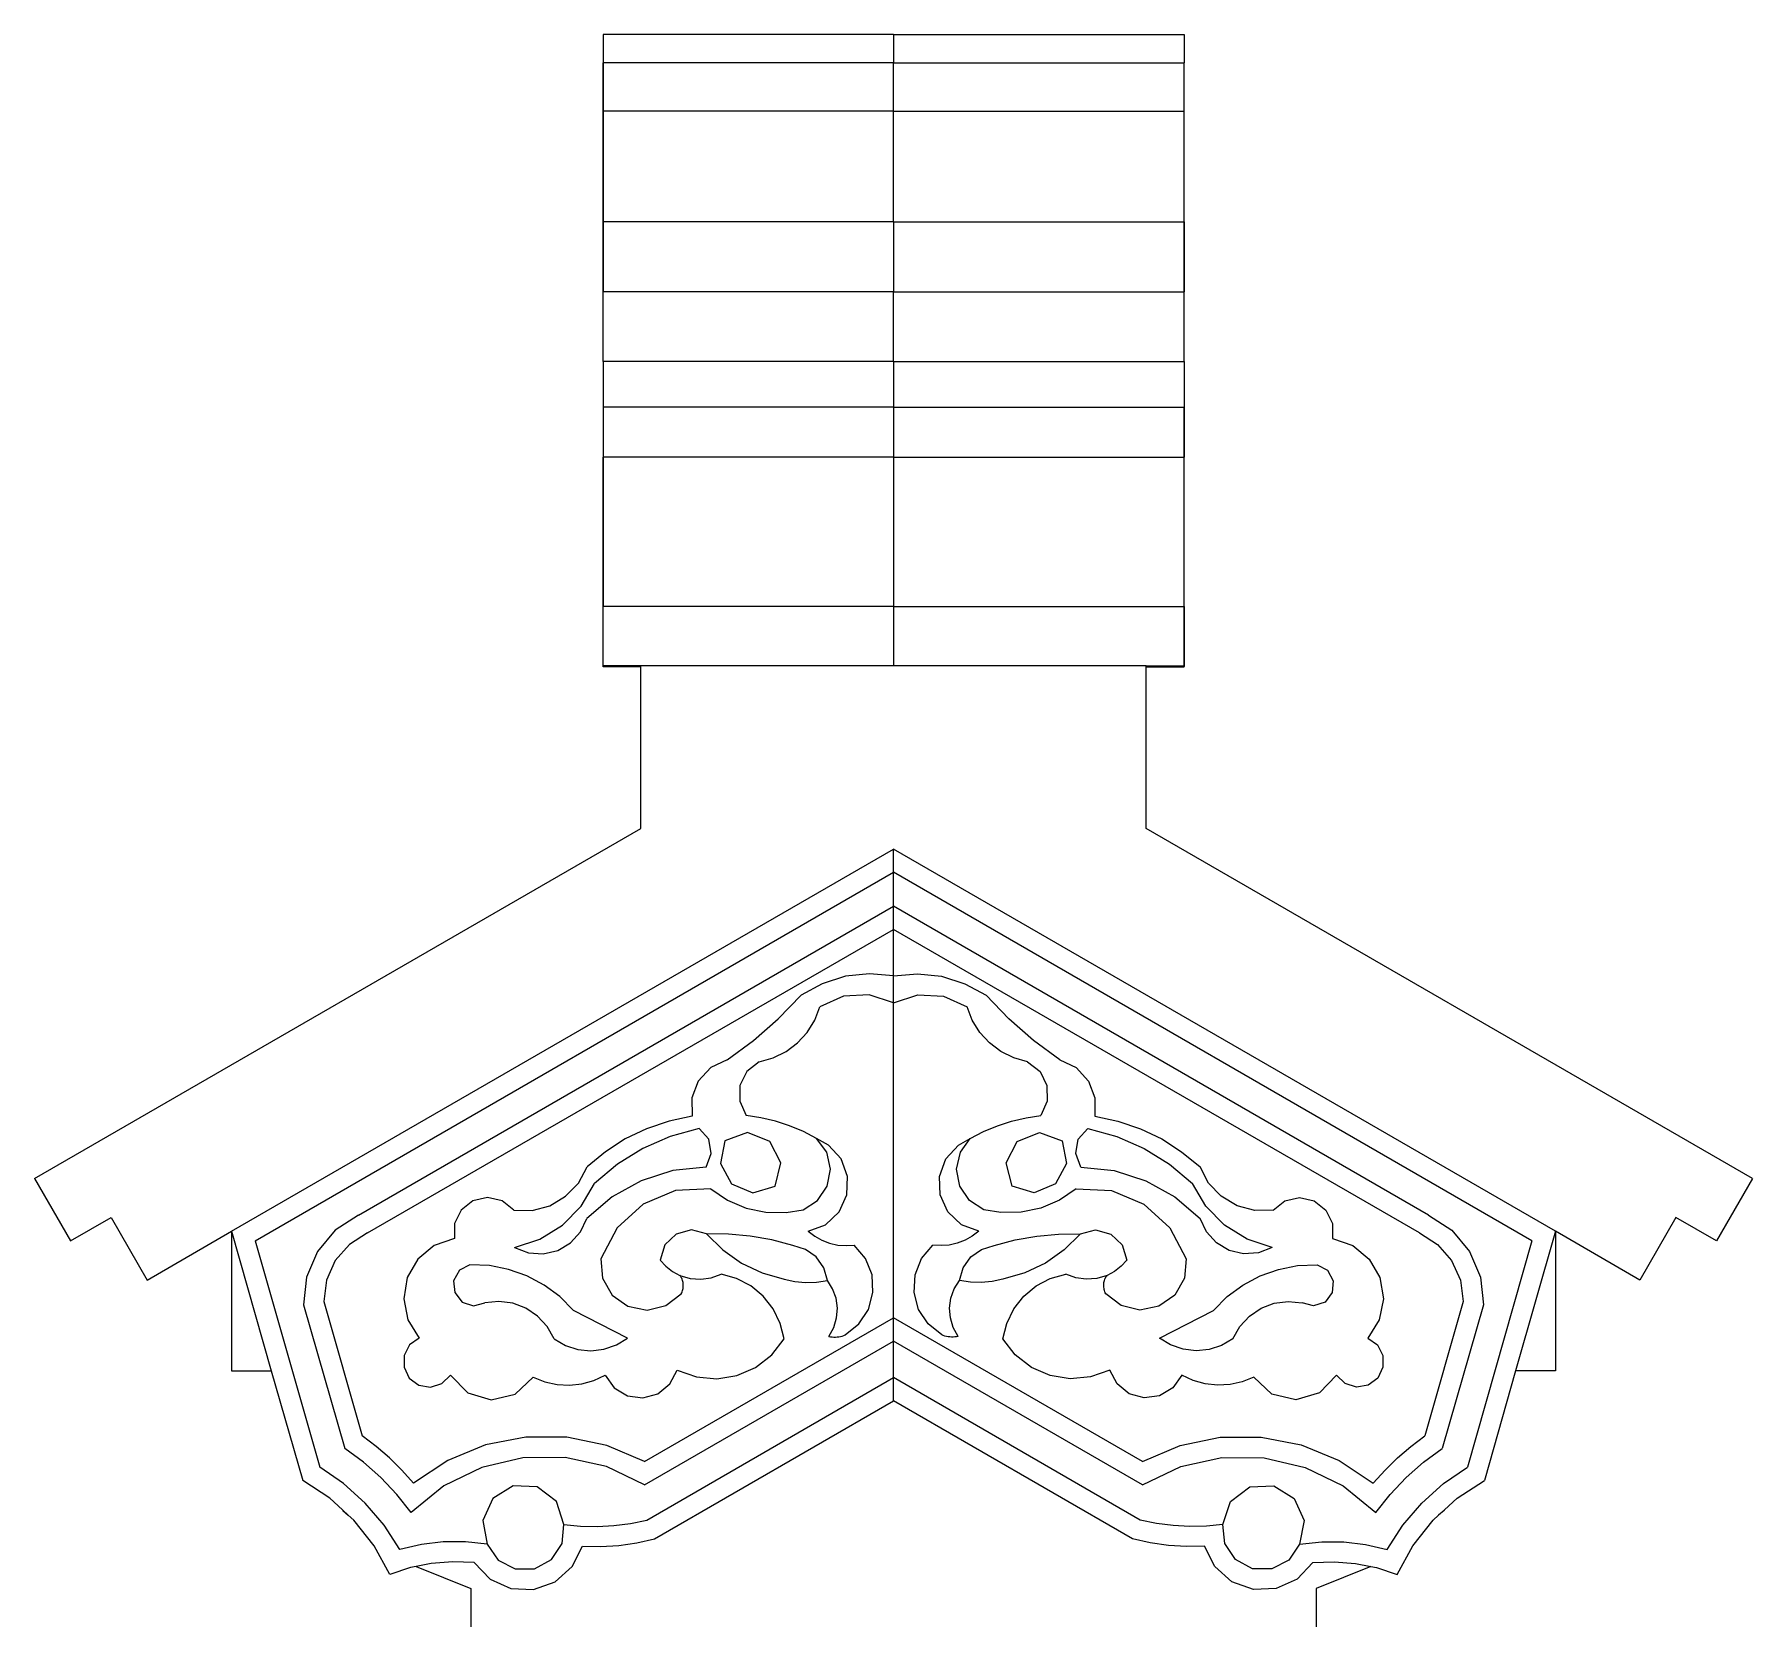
# Model space of a CAD drawing. Extents: x -24961 to 905641, y -154323 to 635957.
# Drawn here: x 427684 to 428823, y -126101 to -125051 of the extents above; entities that cross this region are included whole.
import ezdxf

# ---------------------------------------------------------------- set-up
doc = ezdxf.new("R2010")
doc.units = 0
doc.header["$LTSCALE"] = 1000
doc.header["$MEASUREMENT"] = 0
doc.layers.add('WALL', color=9, linetype='Continuous')

msp = doc.modelspace()

# ---------------------------------------------------------------- linework, layer by layer
for p, q in [((428061.2, -125050.9), (428061.2, -125069.7)), ((428253.6, -125050.9), (428061.2, -125050.9)), ((428253.6, -125050.9), (428253.6, -125069.7)), ((428253.6, -125050.9), (428446.1, -125050.9)), ((428446.1, -125050.9), (428446.1, -125069.7)), ((428253.6, -125069.7), (428061.2, -125069.7)), ((428061.2, -125101.8), (428061.2, -125069.7)), ((428253.6, -125069.7), (428446.1, -125069.7)), ((428253.6, -125101.8), (428253.6, -125069.7)), ((428446.1, -125101.8), (428446.1, -125069.7)), ((428253.6, -125101.8), (428061.2, -125101.8)), ((428061.2, -125175.1), (428061.2, -125101.8)), ((428253.6, -125101.8), (428446.1, -125101.8)), ((428253.6, -125175.1), (428253.6, -125101.8)), ((428446.1, -125175.1), (428446.1, -125101.8)), ((428253.6, -125175.1), (428061.2, -125175.1)), ((428061.2, -125175.1), (428061.2, -125221.4)), ((428253.6, -125175.1), (428446.1, -125175.1)), ((428253.6, -125175.1), (428253.6, -125221.4)), ((428446.1, -125221.4), (428446.1, -125175.1)), ((428253.6, -125221.4), (428061.2, -125221.4)), ((428061.2, -125267.6), (428061.2, -125221.4)), ((428253.6, -125221.4), (428446.1, -125221.4)), ((428253.6, -125267.6), (428253.6, -125221.4)), ((428446.1, -125267.6), (428446.1, -125221.4)), ((428061.2, -125267.6), (428061.2, -125298)), ((428253.6, -125267.6), (428061.2, -125267.6)), ((428253.6, -125267.6), (428253.6, -125298)), ((428253.6, -125267.6), (428446.1, -125267.6)), ((428446.1, -125267.6), (428446.1, -125298)), ((428253.6, -125298), (428061.2, -125298)), ((428061.2, -125298), (428061.2, -125331.1)), ((428253.6, -125298), (428253.6, -125331.1)), ((428253.6, -125298), (428446.1, -125298)), ((428446.1, -125331.1), (428446.1, -125298)), ((428253.6, -125331.1), (428061.2, -125331.1)), ((428061.2, -125331.1), (428061.2, -125429.9)), ((428253.6, -125331.1), (428253.6, -125429.9)), ((428253.6, -125331.1), (428446.1, -125331.1)), ((428446.1, -125429.9), (428446.1, -125331.1)), ((428253.6, -125429.9), (428061.2, -125429.9)), ((428061.2, -125469.4), (428061.2, -125429.9)), ((428253.6, -125429.9), (428253.6, -125469.4)), ((428253.6, -125429.9), (428446.1, -125429.9)), ((428446.1, -125469.4), (428446.1, -125429.9)), ((428061.2, -125469.7), (428061.2, -125469.4)), ((428086.1, -125469.4), (428061.2, -125469.4)), ((428061.2, -125470), (428061.2, -125469.7)), ((428086.1, -125469.7), (428061.2, -125469.7)), ((428086.1, -125470), (428061.2, -125470)), ((428253.6, -125469.4), (428086.1, -125469.4)), ((428086.1, -125469.7), (428086.1, -125469.4)), ((428086.1, -125470), (428086.1, -125469.7)), ((428086.1, -125577), (428086.1, -125470)), ((428421.1, -125469.4), (428253.6, -125469.4)), ((428421.1, -125469.4), (428446.1, -125469.4)), ((428421.1, -125469.7), (428421.1, -125469.4)), ((428421.1, -125469.7), (428446.1, -125469.7)), ((428421.1, -125470), (428421.1, -125469.7)), ((428421.1, -125470), (428446.1, -125470)), ((428421.1, -125577), (428421.1, -125470)), ((428446.1, -125469.7), (428446.1, -125469.4)), ((428446.1, -125469.7), (428446.1, -125470)), ((427684.4, -125808.9), (428086.1, -125577)), ((428822.8, -125808.9), (428421.1, -125577)), ((427814.9, -125844), (428253.6, -125590.8)), ((428253.6, -125606.1), (428253.6, -125590.8)), ((428692.3, -125844), (428253.6, -125590.8)), ((427830.6, -125850.4), (428253.6, -125606.1)), ((428676.6, -125850.4), (428253.6, -125606.1)), ((428253.6, -125628.5), (428253.6, -125606.1)), ((427899.1, -125833.2), (428253.6, -125628.5)), ((428608.1, -125833.2), (428253.6, -125628.5)), ((428253.6, -125643.9), (428253.6, -125628.5)), ((427905.2, -125845), (428253.6, -125643.9)), ((428602, -125845), (428253.6, -125643.9)), ((428253.6, -125674.7), (428253.6, -125643.9)), ((428206.4, -125679.9), (428192.4, -125687.6)), ((428221.7, -125675), (428206.4, -125679.9)), ((428237.6, -125673.3), (428221.7, -125675)), ((428253.6, -125674.7), (428237.6, -125673.3)), ((428253.6, -125674.7), (428269.6, -125673.3)), ((428253.6, -125692.7), (428253.6, -125674.7)), ((428269.6, -125673.3), (428285.5, -125675)), ((428285.5, -125675), (428300.8, -125679.9)), ((428300.8, -125679.9), (428314.9, -125687.6)), ((428177.3, -125703.3), (428192.4, -125687.6)), ((428220.4, -125688.2), (428204.8, -125695.2)), ((428237.4, -125687.3), (428220.4, -125688.2)), ((428253.6, -125692.7), (428237.4, -125687.3)), ((428253.6, -125692.7), (428269.8, -125687.3)), ((428253.6, -125901.4), (428253.6, -125692.7)), ((428269.8, -125687.3), (428286.8, -125688.2)), ((428286.8, -125688.2), (428302.4, -125695.2)), ((428330, -125703.3), (428314.9, -125687.6)), ((428160.9, -125717.5), (428177.3, -125703.3)), ((428196.4, -125712.2), (428201.4, -125704.1)), ((428201.4, -125704.1), (428204.8, -125695.2)), ((428305.8, -125704.1), (428302.4, -125695.2)), ((428310.8, -125712.2), (428305.8, -125704.1)), ((428346.3, -125717.5), (428330, -125703.3)), ((428190, -125719.2), (428196.4, -125712.2)), ((428317.2, -125719.2), (428310.8, -125712.2)), ((428143.3, -125730.4), (428160.9, -125717.5)), ((428173.8, -125729.1), (428182.4, -125724.9)), ((428182.4, -125724.9), (428190, -125719.2)), ((428324.8, -125724.9), (428317.2, -125719.2)), ((428333.4, -125729.1), (428324.8, -125724.9)), ((428363.9, -125730.4), (428346.3, -125717.5)), ((428132.5, -125735.5), (428124.3, -125744.4)), ((428143.3, -125730.4), (428132.5, -125735.5)), ((428156.5, -125738.1), (428151.9, -125747.4)), ((428164.7, -125731.7), (428156.5, -125738.1)), ((428164.7, -125731.7), (428173.8, -125729.1)), ((428342.5, -125731.7), (428333.4, -125729.1)), ((428342.5, -125731.7), (428350.7, -125738.1)), ((428350.7, -125738.1), (428355.3, -125747.4)), ((428363.9, -125730.4), (428374.7, -125735.5)), ((428374.7, -125735.5), (428382.9, -125744.4)), ((428124.3, -125744.4), (428120.1, -125755.6)), ((428151.9, -125747.4), (428151.7, -125757.7)), ((428355.3, -125747.4), (428355.5, -125757.7)), ((428382.9, -125744.4), (428387.1, -125755.6)), ((428120.1, -125755.6), (428120.3, -125767.6)), ((428151.7, -125757.7), (428156, -125767.2)), ((428355.5, -125757.7), (428351.2, -125767.2)), ((428387.1, -125755.6), (428386.9, -125767.6)), ((428104.9, -125770.9), (428090, -125776)), ((428120.3, -125767.6), (428104.9, -125770.9)), ((428165.8, -125768.8), (428156, -125767.2)), ((428175.4, -125771.1), (428165.8, -125768.8)), ((428184.8, -125774.2), (428175.4, -125771.1)), ((428322.5, -125774.2), (428331.9, -125771.1)), ((428331.9, -125771.1), (428341.5, -125768.8)), ((428341.5, -125768.8), (428351.2, -125767.2)), ((428386.9, -125767.6), (428402.3, -125770.9)), ((428402.3, -125770.9), (428417.2, -125776)), ((428075.9, -125782.8), (428062.7, -125791.3)), ((428090, -125776), (428075.9, -125782.8)), ((428105.7, -125781.2), (428087.6, -125789.1)), ((428124.8, -125775.9), (428105.7, -125781.2)), ((428131.2, -125783), (428124.8, -125775.9)), ((428132.9, -125792.4), (428131.2, -125783)), ((428141.8, -125784), (428138.9, -125799.1)), ((428156.8, -125778.6), (428141.8, -125784)), ((428171.7, -125784.4), (428156.8, -125778.6)), ((428193.9, -125777.9), (428184.8, -125774.2)), ((428202.7, -125782.4), (428193.9, -125777.9)), ((428210.5, -125787), (428202.7, -125782.4)), ((428209.4, -125791.6), (428202.7, -125782.4)), ((428296.7, -125787), (428304.5, -125782.4)), ((428297.9, -125791.6), (428304.5, -125782.4)), ((428304.5, -125782.4), (428313.3, -125777.9)), ((428313.3, -125777.9), (428322.5, -125774.2)), ((428335.6, -125784.4), (428350.4, -125778.6)), ((428350.4, -125778.6), (428365.4, -125784)), ((428365.4, -125784), (428368.3, -125799.1)), ((428374.4, -125792.4), (428376, -125783)), ((428376, -125783), (428382.4, -125775.9)), ((428382.4, -125775.9), (428401.5, -125781.2)), ((428401.5, -125781.2), (428419.6, -125789.1)), ((428417.2, -125776), (428431.3, -125782.8)), ((428431.3, -125782.8), (428444.5, -125791.3)), ((428062.7, -125791.3), (428050.6, -125801.3)), ((428087.6, -125789.1), (428070.7, -125799.6)), ((428129.4, -125801.4), (428132.9, -125792.4)), ((428179, -125798.6), (428171.7, -125784.4)), ((428211.8, -125802.8), (428209.4, -125791.6)), ((428218.9, -125796), (428210.5, -125787)), ((428288.3, -125796), (428296.7, -125787)), ((428295.4, -125802.8), (428297.9, -125791.6)), ((428328.2, -125798.6), (428335.6, -125784.4)), ((428377.8, -125801.4), (428374.4, -125792.4)), ((428419.6, -125789.1), (428436.5, -125799.6)), ((428444.5, -125791.3), (428456.7, -125801.3)), ((428044.8, -125812), (428050.6, -125801.3)), ((428070.7, -125799.6), (428055.5, -125812.3)), ((428107.5, -125803.8), (428086.5, -125810.5)), ((428129.4, -125801.4), (428107.5, -125803.8)), ((428138.9, -125799.1), (428146.2, -125812.6)), ((428175.1, -125814.1), (428179, -125798.6)), ((428209.7, -125814), (428211.8, -125802.8)), ((428223.2, -125807.6), (428218.9, -125796)), ((428284, -125807.6), (428288.3, -125796)), ((428297.6, -125814), (428295.4, -125802.8)), ((428332.2, -125814.1), (428328.2, -125798.6)), ((428368.3, -125799.1), (428361, -125812.6)), ((428377.8, -125801.4), (428399.7, -125803.8)), ((428399.7, -125803.8), (428420.7, -125810.5)), ((428436.5, -125799.6), (428451.7, -125812.3)), ((428462.4, -125812), (428456.7, -125801.3)), ((427684.4, -125808.9), (427708.3, -125850.3)), ((428036.4, -125820.8), (428044.8, -125812)), ((428046.6, -125827.4), (428055.5, -125812.3)), ((428086.5, -125810.5), (428067.2, -125821.2)), ((428109.2, -125817), (428087.7, -125826)), ((428132.5, -125815.8), (428109.2, -125817)), ((428132.5, -125815.8), (428143.6, -125823.3)), ((428146.2, -125812.6), (428160.4, -125818.5)), ((428160.4, -125818.5), (428175.1, -125814.1)), ((428203.3, -125823.5), (428209.7, -125814)), ((428222.8, -125819.9), (428223.2, -125807.6)), ((428284.5, -125819.9), (428284, -125807.6)), ((428303.9, -125823.5), (428297.6, -125814)), ((428346.9, -125818.5), (428332.2, -125814.1)), ((428361, -125812.6), (428346.9, -125818.5)), ((428374.7, -125815.8), (428363.6, -125823.3)), ((428374.7, -125815.8), (428398, -125817)), ((428398, -125817), (428419.5, -125826)), ((428420.7, -125810.5), (428440, -125821.2)), ((428460.6, -125827.4), (428451.7, -125812.3)), ((428470.8, -125820.8), (428462.4, -125812)), ((428822.8, -125808.9), (428798.9, -125850.3)), ((427975, -125823.7), (427967.2, -125829.9)), ((427984.7, -125821.6), (427975, -125823.7)), ((427994.3, -125823.8), (427984.7, -125821.6)), ((428002.1, -125830), (427994.3, -125823.8)), ((428014.2, -125830.2), (428026, -125827)), ((428026, -125827), (428036.4, -125820.8)), ((428034.3, -125840), (428046.6, -125827.4)), ((428067.2, -125821.2), (428050.5, -125835.5)), ((428087.7, -125826), (428070.5, -125841.7)), ((428143.6, -125823.3), (428155.9, -125828.6)), ((428155.9, -125828.6), (428169.1, -125831.4)), ((428193.7, -125829.7), (428203.3, -125823.5)), ((428217.6, -125831.1), (428222.8, -125819.9)), ((428289.6, -125831.1), (428284.5, -125819.9)), ((428313.5, -125829.7), (428303.9, -125823.5)), ((428351.3, -125828.6), (428338.2, -125831.4)), ((428363.6, -125823.3), (428351.3, -125828.6)), ((428419.5, -125826), (428436.7, -125841.7)), ((428440, -125821.2), (428456.7, -125835.5)), ((428472.9, -125840), (428460.6, -125827.4)), ((428481.2, -125827), (428470.8, -125820.8)), ((428493, -125830.2), (428481.2, -125827)), ((428505.1, -125830), (428512.9, -125823.8)), ((428512.9, -125823.8), (428522.6, -125821.6)), ((428522.6, -125821.6), (428532.3, -125823.7)), ((428532.3, -125823.7), (428540.1, -125829.9)), ((427708.3, -125850.3), (427735.2, -125834.8)), ((427735.2, -125834.8), (427759.1, -125876.3)), ((427899.1, -125833.2), (427883.7, -125843.2)), ((427962.8, -125838.8), (427962.7, -125848.7)), ((427967.2, -125829.9), (427962.8, -125838.8)), ((428002.1, -125830), (428014.2, -125830.2)), ((428019.3, -125849.2), (428034.3, -125840)), ((428046.3, -125844.4), (428050.5, -125835.5)), ((428169.1, -125831.4), (428182.5, -125831.6)), ((428182.5, -125831.6), (428193.7, -125829.7)), ((428197, -125843.9), (428208.6, -125839.6)), ((428208.6, -125839.6), (428217.6, -125831.1)), ((428298.6, -125839.6), (428289.6, -125831.1)), ((428310.2, -125843.9), (428298.6, -125839.6)), ((428324.7, -125831.6), (428313.5, -125829.7)), ((428338.2, -125831.4), (428324.7, -125831.6)), ((428460.9, -125844.4), (428456.7, -125835.5)), ((428487.9, -125849.2), (428472.9, -125840)), ((428505.1, -125830), (428493, -125830.2)), ((428540.1, -125829.9), (428544.4, -125838.8)), ((428544.4, -125838.8), (428544.5, -125848.7)), ((428608.1, -125833.2), (428623.5, -125843.2)), ((428772, -125834.8), (428748.1, -125876.3)), ((428798.9, -125850.3), (428772, -125834.8)), ((427759.1, -125876.3), (427814.9, -125844)), ((427814.9, -125844), (427814.9, -125936.5)), ((427814.9, -125844), (427841.4, -125936.5)), ((427830.6, -125850.4), (427873.5, -126000.2)), ((427883.7, -125843.2), (427871.9, -125857.4)), ((427905.2, -125845), (427893.1, -125852.7)), ((427962.7, -125848.7), (427949.3, -125853.4)), ((428002.6, -125854.7), (428019.3, -125849.2)), ((428031.2, -125856.7), (428039.7, -125851.7)), ((428039.7, -125851.7), (428046.3, -125844.4)), ((428070.5, -125841.7), (428059.6, -125862.3)), ((428109.6, -125845.8), (428102.1, -125853)), ((428119.7, -125843.1), (428109.6, -125845.8)), ((428129.8, -125845.7), (428119.7, -125843.1)), ((428129.8, -125845.7), (428140.6, -125856.3)), ((428144.3, -125845.8), (428129.8, -125845.7)), ((428158.7, -125847.1), (428144.3, -125845.8)), ((428173, -125849.7), (428158.7, -125847.1)), ((428187, -125853.5), (428173, -125849.7)), ((428197, -125843.9), (428201.4, -125847.2)), ((428201.4, -125847.2), (428206.2, -125849.9)), ((428206.2, -125849.9), (428211.3, -125851.8)), ((428211.3, -125851.8), (428216.7, -125853.1)), ((428295.9, -125851.8), (428290.5, -125853.1)), ((428301, -125849.9), (428295.9, -125851.8)), ((428305.8, -125847.2), (428301, -125849.9)), ((428310.2, -125843.9), (428305.8, -125847.2)), ((428320.2, -125853.5), (428334.2, -125849.7)), ((428334.2, -125849.7), (428348.5, -125847.1)), ((428348.5, -125847.1), (428362.9, -125845.8)), ((428362.9, -125845.8), (428377.4, -125845.7)), ((428377.4, -125845.7), (428366.6, -125856.3)), ((428377.4, -125845.7), (428387.5, -125843.1)), ((428387.5, -125843.1), (428397.6, -125845.8)), ((428397.6, -125845.8), (428405.1, -125853)), ((428436.7, -125841.7), (428447.6, -125862.3)), ((428467.5, -125851.7), (428460.9, -125844.4)), ((428476, -125856.7), (428467.5, -125851.7)), ((428504.6, -125854.7), (428487.9, -125849.2)), ((428544.5, -125848.7), (428557.9, -125853.4)), ((428602, -125845), (428614.1, -125852.7)), ((428623.5, -125843.2), (428635.3, -125857.4)), ((428676.6, -125850.4), (428633.8, -126000.2)), ((428692.3, -125844), (428665.8, -125936.5)), ((428748.1, -125876.3), (428692.3, -125844)), ((428692.3, -125844), (428692.3, -125936.5)), ((427871.9, -125857.4), (427864.7, -125874.3)), ((427883.8, -125863.4), (427878, -125876.4)), ((427893.1, -125852.7), (427883.8, -125863.4)), ((427938.4, -125862.4), (427931.3, -125874.7)), ((427949.3, -125853.4), (427938.4, -125862.4)), ((428002.6, -125854.7), (428011.8, -125858.2)), ((428011.8, -125858.2), (428021.6, -125858.9)), ((428021.6, -125858.9), (428031.2, -125856.7)), ((428059.6, -125862.3), (428060.9, -125875.1)), ((428102.1, -125853), (428099, -125863)), ((428099, -125863), (428102.8, -125867.1)), ((428140.6, -125856.3), (428153, -125865.1)), ((428195.3, -125856), (428187, -125853.5)), ((428202.4, -125861), (428195.3, -125856)), ((428207.4, -125868.1), (428202.4, -125861)), ((428216.7, -125853.1), (428222.2, -125853.5)), ((428222.2, -125853.5), (428227.6, -125853.2)), ((428235.1, -125862.1), (428227.6, -125853.2)), ((428239.4, -125872.9), (428235.1, -125862.1)), ((428267.9, -125872.9), (428272.1, -125862.1)), ((428272.1, -125862.1), (428279.6, -125853.2)), ((428285.1, -125853.5), (428279.6, -125853.2)), ((428290.5, -125853.1), (428285.1, -125853.5)), ((428299.8, -125868.1), (428304.8, -125861)), ((428304.8, -125861), (428311.9, -125856)), ((428311.9, -125856), (428320.2, -125853.5)), ((428366.6, -125856.3), (428354.3, -125865.1)), ((428408.2, -125863), (428404.4, -125867.1)), ((428405.1, -125853), (428408.2, -125863)), ((428447.6, -125862.3), (428446.4, -125875.1)), ((428485.6, -125858.9), (428476, -125856.7)), ((428495.4, -125858.2), (428485.6, -125858.9)), ((428504.6, -125854.7), (428495.4, -125858.2)), ((428557.9, -125853.4), (428568.8, -125862.4)), ((428568.8, -125862.4), (428575.9, -125874.7)), ((428614.1, -125852.7), (428623.4, -125863.4)), ((428623.4, -125863.4), (428629.3, -125876.4)), ((428635.3, -125857.4), (428642.5, -125874.3)), ((427864.7, -125874.3), (427862.8, -125892.6)), ((427931.3, -125874.7), (427929.1, -125888.7)), ((427966, -125869.8), (427962.2, -125876.8)), ((427973, -125866.1), (427966, -125869.8)), ((427985.9, -125866.7), (427973, -125866.1)), ((427998.5, -125869.2), (427985.9, -125866.7)), ((428010.7, -125873.5), (427998.5, -125869.2)), ((428022.1, -125879.6), (428010.7, -125873.5)), ((428060.9, -125875.1), (428067.3, -125886.2)), ((428102.8, -125867.1), (428107.2, -125870.6)), ((428107.2, -125870.6), (428112.1, -125873.2)), ((428112.6, -125873.8), (428112.1, -125873.2)), ((428112.1, -125873.2), (428118.9, -125875.2)), ((428113, -125874.5), (428112.6, -125873.8)), ((428113.3, -125875.1), (428113, -125874.5)), ((428113.6, -125875.8), (428113.3, -125875.1)), ((428125.9, -125875.7), (428132.8, -125874.8)), ((428132.8, -125874.8), (428139.4, -125872.3)), ((428149.7, -125875.2), (428139.4, -125872.3)), ((428153, -125865.1), (428166.6, -125871.6)), ((428166.6, -125871.6), (428181.2, -125875.8)), ((428209.8, -125876.5), (428207.4, -125868.1)), ((428240, -125884.5), (428239.4, -125872.9)), ((428267.2, -125884.5), (428267.9, -125872.9)), ((428297.4, -125876.5), (428299.8, -125868.1)), ((428340.6, -125871.6), (428326, -125875.8)), ((428354.3, -125865.1), (428340.6, -125871.6)), ((428357.5, -125875.2), (428367.8, -125872.3)), ((428374.4, -125874.8), (428367.8, -125872.3)), ((428381.3, -125875.7), (428374.4, -125874.8)), ((428395.1, -125873.2), (428388.3, -125875.2)), ((428393.6, -125875.8), (428393.9, -125875.1)), ((428393.9, -125875.1), (428394.3, -125874.5)), ((428394.3, -125874.5), (428394.6, -125873.8)), ((428394.6, -125873.8), (428395.1, -125873.2)), ((428400, -125870.6), (428395.1, -125873.2)), ((428404.4, -125867.1), (428400, -125870.6)), ((428446.4, -125875.1), (428440, -125886.2)), ((428485.1, -125879.6), (428496.5, -125873.5)), ((428496.5, -125873.5), (428508.7, -125869.2)), ((428508.7, -125869.2), (428521.3, -125866.7)), ((428521.3, -125866.7), (428534.2, -125866.1)), ((428534.2, -125866.1), (428541.2, -125869.8)), ((428541.2, -125869.8), (428545, -125876.8)), ((428575.9, -125874.7), (428578.2, -125888.7)), ((428642.5, -125874.3), (428644.4, -125892.6)), ((427878, -125876.4), (427876.1, -125890.5)), ((427962.2, -125876.8), (427962.9, -125884.6)), ((427962.9, -125884.6), (427967.8, -125890.9)), ((428032.5, -125887.2), (428022.1, -125879.6)), ((428067.3, -125886.2), (428077.7, -125893.7)), ((428102.8, -125893.2), (428112.9, -125885.4)), ((428112.9, -125885.4), (428113.3, -125884.7)), ((428113.3, -125884.7), (428113.6, -125884)), ((428113.8, -125876.6), (428113.6, -125875.8)), ((428113.6, -125884), (428113.8, -125883.3)), ((428114, -125877.3), (428113.8, -125876.6)), ((428113.8, -125883.3), (428114, -125882.6)), ((428114.2, -125878), (428114, -125877.3)), ((428114, -125882.6), (428114.2, -125881.8)), ((428114.3, -125878.8), (428114.2, -125878)), ((428114.2, -125881.8), (428114.3, -125881.1)), ((428114.3, -125879.6), (428114.3, -125878.8)), ((428114.3, -125880.3), (428114.3, -125879.6)), ((428114.3, -125881.1), (428114.3, -125880.3)), ((428118.9, -125875.2), (428125.9, -125875.7)), ((428159.1, -125880.2), (428149.7, -125875.2)), ((428167.3, -125887), (428159.1, -125880.2)), ((428181.2, -125875.8), (428188.3, -125877.3)), ((428188.3, -125877.3), (428195.4, -125877.8)), ((428195.4, -125877.8), (428202.7, -125877.6)), ((428202.7, -125877.6), (428209.8, -125876.5)), ((428213.3, -125882.1), (428209.8, -125876.5)), ((428215.6, -125888.3), (428213.3, -125882.1)), ((428237, -125895.7), (428240, -125884.5)), ((428270.2, -125895.7), (428267.2, -125884.5)), ((428291.7, -125888.3), (428293.9, -125882.1)), ((428293.9, -125882.1), (428297.4, -125876.5)), ((428304.6, -125877.6), (428297.4, -125876.5)), ((428311.8, -125877.8), (428304.6, -125877.6)), ((428319, -125877.3), (428311.8, -125877.8)), ((428326, -125875.8), (428319, -125877.3)), ((428339.9, -125887), (428348.1, -125880.2)), ((428348.1, -125880.2), (428357.5, -125875.2)), ((428388.3, -125875.2), (428381.3, -125875.7)), ((428392.9, -125879.6), (428393, -125878.8)), ((428392.9, -125880.3), (428392.9, -125879.6)), ((428393, -125881.1), (428392.9, -125880.3)), ((428393, -125878), (428393.2, -125877.3)), ((428393, -125878.8), (428393, -125878)), ((428393.1, -125881.8), (428393, -125881.1)), ((428393.2, -125882.6), (428393.1, -125881.8)), ((428393.2, -125877.3), (428393.4, -125876.6)), ((428393.4, -125883.3), (428393.2, -125882.6)), ((428393.4, -125876.6), (428393.6, -125875.8)), ((428393.7, -125884), (428393.4, -125883.3)), ((428393.9, -125884.7), (428393.7, -125884)), ((428394.3, -125885.4), (428393.9, -125884.7)), ((428404.4, -125893.2), (428394.3, -125885.4)), ((428440, -125886.2), (428429.5, -125893.7)), ((428474.7, -125887.2), (428485.1, -125879.6)), ((428544.3, -125884.6), (428539.5, -125890.9)), ((428545, -125876.8), (428544.3, -125884.6)), ((428629.3, -125876.4), (428631.1, -125890.5)), ((427862.8, -125892.6), (427890.1, -125987.8)), ((427876.1, -125890.5), (427901.5, -125979.5)), ((427929.1, -125888.7), (427931.9, -125902.7)), ((427967.8, -125890.9), (427975.3, -125893.4)), ((427975.3, -125893.4), (427982.9, -125891.4)), ((427992.2, -125890.5), (427982.9, -125891.4)), ((428001.4, -125891.7), (427992.2, -125890.5)), ((428010.1, -125895), (428001.4, -125891.7)), ((428017.8, -125900.3), (428010.1, -125895)), ((428041.6, -125896.4), (428032.5, -125887.2)), ((428077.4, -125914.8), (428041.6, -125896.4)), ((428077.7, -125893.7), (428090.3, -125896.2)), ((428090.3, -125896.2), (428102.8, -125893.2)), ((428173.9, -125895.4), (428167.3, -125887)), ((428178.6, -125905), (428173.9, -125895.4)), ((428216.5, -125894.9), (428215.6, -125888.3)), ((428215.9, -125901.4), (428216.5, -125894.9)), ((428230.7, -125905.4), (428237, -125895.7)), ((428276.5, -125905.4), (428270.2, -125895.7)), ((428290.8, -125894.9), (428291.7, -125888.3)), ((428291.3, -125901.4), (428290.8, -125894.9)), ((428328.6, -125905), (428333.3, -125895.4)), ((428333.3, -125895.4), (428339.9, -125887)), ((428416.9, -125896.2), (428404.4, -125893.2)), ((428429.5, -125893.7), (428416.9, -125896.2)), ((428429.8, -125914.8), (428465.6, -125896.4)), ((428465.6, -125896.4), (428474.7, -125887.2)), ((428489.4, -125900.3), (428497.1, -125895)), ((428497.1, -125895), (428505.8, -125891.7)), ((428505.8, -125891.7), (428515, -125890.5)), ((428515, -125890.5), (428524.3, -125891.4)), ((428531.9, -125893.4), (428524.3, -125891.4)), ((428539.5, -125890.9), (428531.9, -125893.4)), ((428578.2, -125888.7), (428575.4, -125902.7)), ((428631.1, -125890.5), (428605.7, -125979.5)), ((428644.4, -125892.6), (428617.2, -125987.8)), ((427931.9, -125902.7), (427939.4, -125914.7)), ((428024.1, -125907.1), (428017.8, -125900.3)), ((428028.7, -125915.3), (428024.1, -125907.1)), ((428088.6, -125996.6), (428253.6, -125901.4)), ((428181.2, -125915.3), (428178.6, -125905)), ((428210.8, -125913.6), (428214, -125907.8)), ((428214, -125907.8), (428215.9, -125901.4)), ((428221.6, -125912.6), (428230.7, -125905.4)), ((428418.6, -125996.6), (428253.6, -125901.4)), ((428253.6, -125916.8), (428253.6, -125901.4)), ((428285.6, -125912.6), (428276.5, -125905.4)), ((428293.2, -125907.8), (428291.3, -125901.4)), ((428296.4, -125913.6), (428293.2, -125907.8)), ((428326, -125915.3), (428328.6, -125905)), ((428478.5, -125915.3), (428483.1, -125907.1)), ((428483.1, -125907.1), (428489.4, -125900.3)), ((428575.4, -125902.7), (428567.9, -125914.7)), ((427933, -125919.3), (427929.4, -125926.3)), ((427939.4, -125914.7), (427933, -125919.3)), ((428028.7, -125915.3), (428036.2, -125919.6)), ((428036.2, -125919.6), (428044.5, -125922.3)), ((428061.8, -125922.1), (428070, -125919.3)), ((428070, -125919.3), (428077.4, -125914.8)), ((428088.6, -126012), (428253.6, -125916.8)), ((428172.9, -125925.9), (428181.2, -125915.3)), ((428210.8, -125913.6), (428211.9, -125913.8)), ((428211.9, -125913.8), (428213, -125914)), ((428213, -125914), (428214.1, -125914.1)), ((428214.1, -125914.1), (428215.2, -125914.1)), ((428215.2, -125914.1), (428216.3, -125914)), ((428216.3, -125914), (428217.4, -125913.9)), ((428217.4, -125913.9), (428218.5, -125913.7)), ((428218.5, -125913.7), (428219.5, -125913.4)), ((428219.5, -125913.4), (428220.6, -125913.1)), ((428220.6, -125913.1), (428221.6, -125912.6)), ((428418.6, -126012), (428253.6, -125916.8)), ((428253.6, -125940.9), (428253.6, -125916.8)), ((428286.6, -125913.1), (428285.6, -125912.6)), ((428287.7, -125913.4), (428286.6, -125913.1)), ((428288.7, -125913.7), (428287.7, -125913.4)), ((428289.8, -125913.9), (428288.7, -125913.7)), ((428290.9, -125914), (428289.8, -125913.9)), ((428292, -125914.1), (428290.9, -125914)), ((428293.1, -125914.1), (428292, -125914.1)), ((428294.2, -125914), (428293.1, -125914.1)), ((428295.3, -125913.8), (428294.2, -125914)), ((428296.4, -125913.6), (428295.3, -125913.8)), ((428334.3, -125925.9), (428326, -125915.3)), ((428437.2, -125919.3), (428429.8, -125914.8)), ((428445.5, -125922.1), (428437.2, -125919.3)), ((428471, -125919.6), (428462.7, -125922.3)), ((428478.5, -125915.3), (428471, -125919.6)), ((428567.9, -125914.7), (428574.2, -125919.3)), ((428574.2, -125919.3), (428577.8, -125926.3)), ((427929.4, -125926.3), (427929.3, -125934.1)), ((428044.5, -125922.3), (428053.1, -125923.1)), ((428053.1, -125923.1), (428061.8, -125922.1)), ((428162.2, -125934.2), (428172.9, -125925.9)), ((428345, -125934.2), (428334.3, -125925.9)), ((428454.1, -125923.1), (428445.5, -125922.1)), ((428462.7, -125922.3), (428454.1, -125923.1)), ((428577.8, -125926.3), (428577.9, -125934.1)), ((427814.9, -125936.5), (427841.4, -125936.5)), ((427841.4, -125936.5), (427862.2, -126009)), ((427929.3, -125934.1), (427932.8, -125941.2)), ((427932.8, -125941.2), (427939.2, -125945.9)), ((427954.4, -125944.8), (427960, -125939.4)), ((427960, -125939.4), (427971.5, -125951)), ((428003, -125951.8), (428014.9, -125940.6)), ((428014.9, -125940.6), (428022.6, -125943.7)), ((428047.1, -125945.1), (428055.1, -125942.9)), ((428055.1, -125942.9), (428062.6, -125939.4)), ((428062.6, -125939.4), (428068.6, -125947.7)), ((428090.2, -126035.3), (428253.6, -125940.9)), ((428105.5, -125945.1), (428110.3, -125936)), ((428110.3, -125936), (428123, -125940.5)), ((428123, -125940.5), (428136.5, -125941.7)), ((428136.5, -125941.7), (428149.8, -125939.5)), ((428149.8, -125939.5), (428162.2, -125934.2)), ((428253.6, -125956.3), (428253.6, -125940.9)), ((428417, -126035.3), (428253.6, -125940.9)), ((428357.4, -125939.5), (428345, -125934.2)), ((428370.7, -125941.7), (428357.4, -125939.5)), ((428384.2, -125940.5), (428370.7, -125941.7)), ((428396.9, -125936), (428384.2, -125940.5)), ((428401.7, -125945.1), (428396.9, -125936)), ((428444.6, -125939.4), (428438.6, -125947.7)), ((428452.1, -125942.9), (428444.6, -125939.4)), ((428460.1, -125945.1), (428452.1, -125942.9)), ((428492.3, -125940.6), (428484.6, -125943.7)), ((428504.2, -125951.8), (428492.3, -125940.6)), ((428547.2, -125939.4), (428535.8, -125951)), ((428552.8, -125944.8), (428547.2, -125939.4)), ((428574.4, -125941.2), (428568.1, -125945.9)), ((428577.9, -125934.1), (428574.4, -125941.2)), ((428665.8, -125936.5), (428645.1, -126009)), ((428692.3, -125936.5), (428665.8, -125936.5)), ((427939.2, -125945.9), (427946.9, -125947.2)), ((427946.9, -125947.2), (427954.4, -125944.8)), ((427971.5, -125951), (427987.1, -125955.6)), ((427987.1, -125955.6), (428003, -125951.8)), ((428022.6, -125943.7), (428030.7, -125945.5)), ((428030.7, -125945.5), (428038.9, -125946)), ((428038.9, -125946), (428047.1, -125945.1)), ((428068.6, -125947.7), (428077.4, -125953)), ((428077.4, -125953), (428087.6, -125954.4)), ((428087.6, -125954.4), (428097.5, -125951.6)), ((428097.5, -125951.6), (428105.5, -125945.1)), ((428409.7, -125951.6), (428401.7, -125945.1)), ((428419.6, -125954.4), (428409.7, -125951.6)), ((428429.8, -125953), (428419.6, -125954.4)), ((428438.6, -125947.7), (428429.8, -125953)), ((428468.3, -125946), (428460.1, -125945.1)), ((428476.6, -125945.5), (428468.3, -125946)), ((428484.6, -125943.7), (428476.6, -125945.5)), ((428520.1, -125955.6), (428504.2, -125951.8)), ((428535.8, -125951), (428520.1, -125955.6)), ((428560.3, -125947.2), (428552.8, -125944.8)), ((428568.1, -125945.9), (428560.3, -125947.2)), ((428095.2, -126047.7), (428253.6, -125956.3)), ((428412, -126047.7), (428253.6, -125956.3)), ((427902.5, -125996.9), (427890.1, -125987.8)), ((427910.8, -125986.5), (427901.5, -125979.5)), ((427919.6, -125994.1), (427910.8, -125986.5)), ((427983.4, -125985.5), (427958.3, -125995.8)), ((428010, -125980.4), (427983.4, -125985.5)), ((428037.1, -125980.5), (428010, -125980.4)), ((428063.7, -125986), (428037.1, -125980.5)), ((428088.6, -125996.6), (428063.7, -125986)), ((428418.6, -125996.6), (428443.5, -125986)), ((428443.5, -125986), (428470.1, -125980.5)), ((428470.1, -125980.5), (428497.2, -125980.4)), ((428497.2, -125980.4), (428523.8, -125985.5)), ((428523.8, -125985.5), (428548.9, -125995.8)), ((428587.6, -125994.1), (428596.4, -125986.5)), ((428596.4, -125986.5), (428605.7, -125979.5)), ((428604.7, -125996.9), (428617.2, -125987.8)), ((427889.3, -126011.1), (427873.5, -126000.2)), ((427914, -126007.1), (427902.5, -125996.9)), ((427927.9, -126002.2), (427919.6, -125994.1)), ((427958.3, -125995.8), (427935.7, -126010.8)), ((427980.8, -126000.4), (427955.7, -126012.7)), ((428008.1, -125994), (427980.8, -126000.4)), ((428036.1, -125993.8), (428008.1, -125994)), ((428063.4, -125999.9), (428036.1, -125993.8)), ((428088.6, -126012), (428063.4, -125999.9)), ((428418.6, -126012), (428443.9, -125999.9)), ((428443.9, -125999.9), (428471.2, -125993.8)), ((428471.2, -125993.8), (428499.2, -125994)), ((428499.2, -125994), (428526.4, -126000.4)), ((428526.4, -126000.4), (428551.5, -126012.7)), ((428548.9, -125995.8), (428571.5, -126010.8)), ((428579.3, -126002.2), (428587.6, -125994.1)), ((428593.2, -126007.1), (428604.7, -125996.9)), ((428617.9, -126011.1), (428633.8, -126000.2)), ((427880.2, -126020.9), (427862.2, -126009)), ((427903.6, -126024.1), (427889.3, -126011.1)), ((427924.5, -126018.3), (427914, -126007.1)), ((427935.7, -126010.8), (427927.9, -126002.2)), ((428571.5, -126010.8), (428579.3, -126002.2)), ((428582.7, -126018.3), (428593.2, -126007.1)), ((428603.6, -126024.1), (428617.9, -126011.1)), ((428627, -126020.9), (428645.1, -126009)), ((427888.5, -126028.5), (427880.2, -126020.9)), ((427934, -126030.4), (427924.5, -126018.3)), ((427955.7, -126012.7), (427934, -126030.4)), ((427988.1, -126021), (427981.6, -126035.6)), ((428001.7, -126012.7), (427988.1, -126021)), ((428017.6, -126013.4), (428001.7, -126012.7)), ((428030.3, -126023.1), (428017.6, -126013.4)), ((428035.3, -126038.2), (428030.3, -126023.1)), ((428471.9, -126038.2), (428476.9, -126023.1)), ((428476.9, -126023.1), (428489.6, -126013.4)), ((428489.6, -126013.4), (428505.5, -126012.7)), ((428505.5, -126012.7), (428519.1, -126021)), ((428519.1, -126021), (428525.6, -126035.6)), ((428551.5, -126012.7), (428573.2, -126030.4)), ((428573.2, -126030.4), (428582.7, -126018.3)), ((428618.7, -126028.5), (428627, -126020.9)), ((427888.5, -126028.5), (427888.8, -126029)), ((427892.4, -126032.1), (427888.5, -126028.5)), ((427888.8, -126029), (427892.4, -126032.1)), ((427896.1, -126035.5), (427892.4, -126032.1)), ((427916.1, -126038.8), (427903.6, -126024.1)), ((428591.1, -126038.8), (428603.6, -126024.1)), ((428611.1, -126035.5), (428614.8, -126032.1)), ((428614.8, -126032.1), (428618.7, -126028.5)), ((428618.4, -126029), (428614.8, -126032.1)), ((428618.7, -126028.5), (428618.4, -126029)), ((427909.5, -126052.4), (427896.1, -126035.5)), ((427926.6, -126054.9), (427916.1, -126038.8)), ((427981.6, -126035.6), (427984.5, -126051.2)), ((428034.1, -126050.9), (428035.3, -126038.2)), ((428035.3, -126038.2), (428046.3, -126039.3)), ((428046.3, -126039.3), (428057.4, -126039.6)), ((428057.4, -126039.6), (428068.4, -126039)), ((428068.4, -126039), (428079.4, -126037.6)), ((428079.4, -126037.6), (428090.2, -126035.3)), ((428427.9, -126037.6), (428417, -126035.3)), ((428438.8, -126039), (428427.9, -126037.6)), ((428449.8, -126039.6), (428438.8, -126039)), ((428460.9, -126039.3), (428449.8, -126039.6)), ((428471.9, -126038.2), (428460.9, -126039.3)), ((428473.1, -126050.9), (428471.9, -126038.2)), ((428525.6, -126035.6), (428522.7, -126051.2)), ((428580.6, -126054.9), (428591.1, -126038.8)), ((428597.7, -126052.4), (428611.1, -126035.5)), ((427920, -126071.3), (427909.5, -126052.4)), ((427940.8, -126051.6), (427926.6, -126054.9)), ((427955.3, -126049.8), (427940.8, -126051.6)), ((427970, -126049.7), (427955.3, -126049.8)), ((427984.5, -126051.2), (427970, -126049.7)), ((427984.5, -126051.2), (427991.7, -126061.8)), ((428027, -126061.5), (428034.1, -126050.9)), ((428040.7, -126066.2), (428047.5, -126052.7)), ((428047.5, -126052.7), (428059.5, -126052.8)), ((428059.5, -126052.8), (428071.6, -126052.1)), ((428071.6, -126052.1), (428083.5, -126050.4)), ((428083.5, -126050.4), (428095.2, -126047.7)), ((428423.7, -126050.4), (428412, -126047.7)), ((428435.7, -126052.1), (428423.7, -126050.4)), ((428447.7, -126052.8), (428435.7, -126052.1)), ((428459.7, -126052.7), (428447.7, -126052.8)), ((428466.5, -126066.2), (428459.7, -126052.7)), ((428480.2, -126061.5), (428473.1, -126050.9)), ((428522.7, -126051.2), (428515.5, -126061.8)), ((428522.7, -126051.2), (428537.3, -126049.7)), ((428537.3, -126049.7), (428551.9, -126049.8)), ((428551.9, -126049.8), (428566.4, -126051.6)), ((428566.4, -126051.6), (428580.6, -126054.9)), ((428587.2, -126071.3), (428597.7, -126052.4)), ((427933.5, -126066.8), (427920, -126071.3)), ((427937.4, -126066), (427933.5, -126066.8)), ((427947.4, -126064), (427937.4, -126066)), ((427937.4, -126066), (427973.6, -126080.7)), ((427961.6, -126062.9), (427947.4, -126064)), ((427975.8, -126063.5), (427961.6, -126062.9)), ((427975.8, -126063.5), (427986.3, -126074.4)), ((427991.7, -126061.8), (428003, -126067.7)), ((428003, -126067.7), (428015.8, -126067.6)), ((428015.8, -126067.6), (428027, -126061.5)), ((428029.4, -126076.3), (428040.7, -126066.2)), ((428477.8, -126076.3), (428466.5, -126066.2)), ((428491.4, -126067.6), (428480.2, -126061.5)), ((428504.2, -126067.7), (428491.4, -126067.6)), ((428515.5, -126061.8), (428504.2, -126067.7)), ((428531.4, -126063.5), (428521, -126074.4)), ((428531.4, -126063.5), (428545.6, -126062.9)), ((428569.8, -126066), (428533.6, -126080.7)), ((428545.6, -126062.9), (428559.8, -126064)), ((428559.8, -126064), (428569.8, -126066)), ((428569.8, -126066), (428573.7, -126066.8)), ((428573.7, -126066.8), (428587.2, -126071.3)), ((427986.3, -126074.4), (428000, -126080.7)), ((428015.1, -126081.3), (428029.4, -126076.3)), ((428492.1, -126081.3), (428477.8, -126076.3)), ((428521, -126074.4), (428507.2, -126080.7)), ((427973.6, -126080.7), (427973.6, -126120.5)), ((428000, -126080.7), (428015.1, -126081.3)), ((428507.2, -126080.7), (428492.1, -126081.3)), ((428533.6, -126080.7), (428533.6, -126120.5))]:
    msp.add_line(p, q)
at = {"layer": 'WALL'}
for p, q in [((428253.6, -125050.9), (428061.2, -125050.9)), ((428061.2, -125050.9), (428061.2, -125069.7)), ((428253.6, -125050.9), (428446.1, -125050.9)), ((428446.1, -125050.9), (428446.1, -125069.7)), ((428061.2, -125069.7), (428061.2, -125101.8)), ((428446.1, -125101.8), (428446.1, -125069.7)), ((428061.2, -125101.8), (428061.2, -125175.1)), ((428446.1, -125175.1), (428446.1, -125101.8)), ((428061.2, -125221.4), (428061.2, -125175.1)), ((428446.1, -125175.1), (428446.1, -125221.4)), ((428061.2, -125267.6), (428061.2, -125221.4)), ((428446.1, -125267.6), (428446.1, -125221.4)), ((428061.2, -125267.6), (428061.2, -125298)), ((428446.1, -125267.6), (428446.1, -125298)), ((428061.2, -125298), (428061.2, -125331.1)), ((428446.1, -125298), (428446.1, -125331.1)), ((428061.2, -125429.9), (428061.2, -125331.1)), ((428446.1, -125429.9), (428446.1, -125331.1)), ((428061.2, -125469.4), (428061.2, -125429.9)), ((428446.1, -125429.9), (428446.1, -125469.4)), ((428061.2, -125469.4), (428061.2, -125469.7)), ((428086.1, -125469.4), (428061.2, -125469.4)), ((428061.2, -125470), (428061.2, -125469.7)), ((428086.1, -125469.7), (428061.2, -125469.7)), ((428086.1, -125470), (428061.2, -125470)), ((428086.1, -125469.7), (428086.1, -125469.4)), ((428086.1, -125470), (428086.1, -125469.7)), ((428086.1, -125577), (428086.1, -125470)), ((428421.1, -125469.7), (428421.1, -125469.4)), ((428421.1, -125469.4), (428446.1, -125469.4)), ((428421.1, -125470), (428421.1, -125469.7)), ((428421.1, -125469.7), (428446.1, -125469.7)), ((428421.1, -125577), (428421.1, -125470)), ((428421.1, -125470), (428446.1, -125470)), ((428446.1, -125469.7), (428446.1, -125469.4)), ((428446.1, -125470), (428446.1, -125469.7)), ((427684.4, -125808.9), (428086.1, -125577)), ((428822.8, -125808.9), (428421.1, -125577)), ((427684.4, -125808.9), (427708.3, -125850.3)), ((428822.8, -125808.9), (428798.9, -125850.3)), ((427708.3, -125850.3), (427735.2, -125834.8)), ((427735.2, -125834.8), (427759.1, -125876.3)), ((428772, -125834.8), (428748.1, -125876.3)), ((428798.9, -125850.3), (428772, -125834.8)), ((427759.1, -125876.3), (427814.9, -125844)), ((427814.9, -125844), (427814.9, -125936.5)), ((428692.3, -125844), (428692.3, -125936.5)), ((428748.1, -125876.3), (428692.3, -125844)), ((427814.9, -125936.5), (427841.4, -125936.5)), ((427841.4, -125936.5), (427862.2, -126009)), ((428665.8, -125936.5), (428645.1, -126009)), ((428692.3, -125936.5), (428665.8, -125936.5)), ((427880.2, -126020.9), (427862.2, -126009)), ((428627, -126020.9), (428645.1, -126009)), ((427888.5, -126028.5), (427880.2, -126020.9)), ((428618.7, -126028.5), (428627, -126020.9)), ((427896.1, -126035.5), (427892.4, -126032.1)), ((428611.1, -126035.5), (428614.8, -126032.1)), ((428614.8, -126032.1), (428618.7, -126028.5)), ((427909.5, -126052.4), (427896.1, -126035.5)), ((428597.7, -126052.4), (428611.1, -126035.5)), ((427920, -126071.3), (427909.5, -126052.4)), ((428587.2, -126071.3), (428597.7, -126052.4)), ((427933.5, -126066.8), (427920, -126071.3)), ((427937.4, -126066), (427973.6, -126080.7)), ((428569.8, -126066), (428533.6, -126080.7)), ((428559.8, -126064), (428569.8, -126066)), ((428569.8, -126066), (428573.7, -126066.8)), ((428573.7, -126066.8), (428587.2, -126071.3)), ((427973.6, -126080.7), (427973.6, -126120.5)), ((428533.6, -126080.7), (428533.6, -126120.5))]:
    msp.add_line(p, q, dxfattribs=at)

doc.saveas('drawing.dxf')
